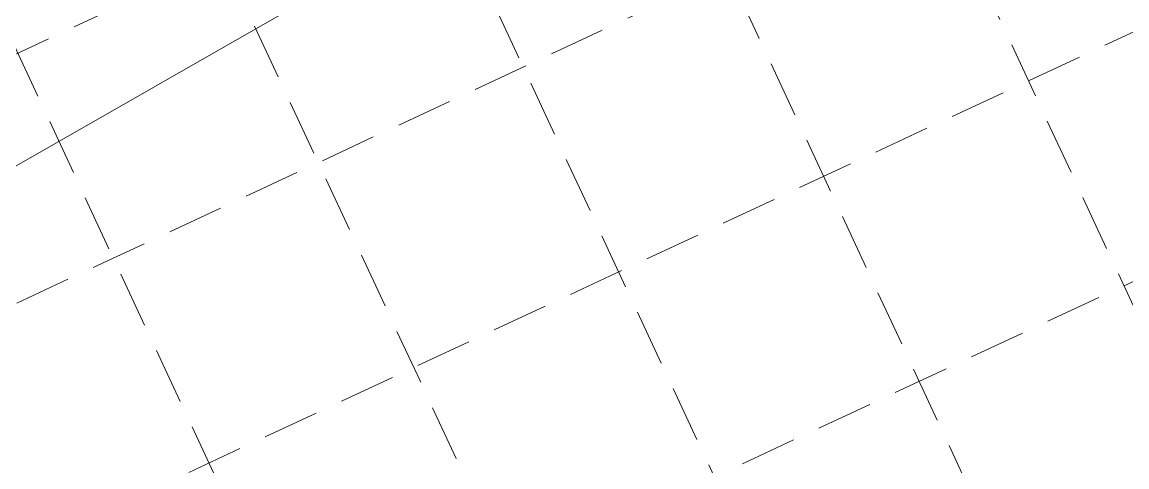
# Model space of a CAD drawing. Extents: x 2498567 to 2501210, y 7092229 to 7094464.
# Drawn here: x 2500074.3 to 2500246.4, y 7093135.4 to 7093204.7 of the extents above; entities that cross this region are included whole.
import ezdxf

# ---------------------------------------------------------------- set-up
doc = ezdxf.new("R2010")
doc.units = 0
doc.header["$MEASUREMENT"] = 0
doc.linetypes.add('DGN Style 6', pattern=[2507.657798, 1.318432, -527.372828, 922.902449, -527.372828, 1.318432, -527.372828])
doc.linetypes.add('HIDDEN', pattern=[0.375, 0.25, -0.125])
doc.layers.add('GRID', color=254, linetype='HIDDEN')
doc.layers.add('RW_Ex_ROW', color=30, linetype='DGN Style 6', lineweight=0)

msp = doc.modelspace()

# ---------------------------------------------------------------- linework, layer by layer
at = {"layer": 'GRID', "color": 252, "linetype": 'HIDDEN', "lineweight": 0, "ltscale": 35}
for p, q in [((2499829.1, 7094057.67), (2500350.24, 7092940)), ((2499797.17, 7094042.79), (2500318.31, 7092925.11)), ((2499765.24, 7094027.9), (2500286.39, 7092910.22)), ((2499733.31, 7094013.01), (2500254.46, 7092895.34)), ((2499701.38, 7093998.12), (2500222.53, 7092880.45)), ((2498987.98, 7092693.69), (2500967.61, 7093616.75)), ((2499002.87, 7092661.76), (2500982.49, 7093584.82)), ((2499017.75, 7092629.83), (2500997.38, 7093552.89)), ((2499032.64, 7092597.9), (2501012.27, 7093520.96))]:
    msp.add_line(p, q, dxfattribs=at)
at = {"layer": 'RW_Ex_ROW', "color": 254}
msp.add_line((2500931.41, 7093673.37), (2499777.55, 7093013.07), dxfattribs=at)

doc.saveas('drawing.dxf')
